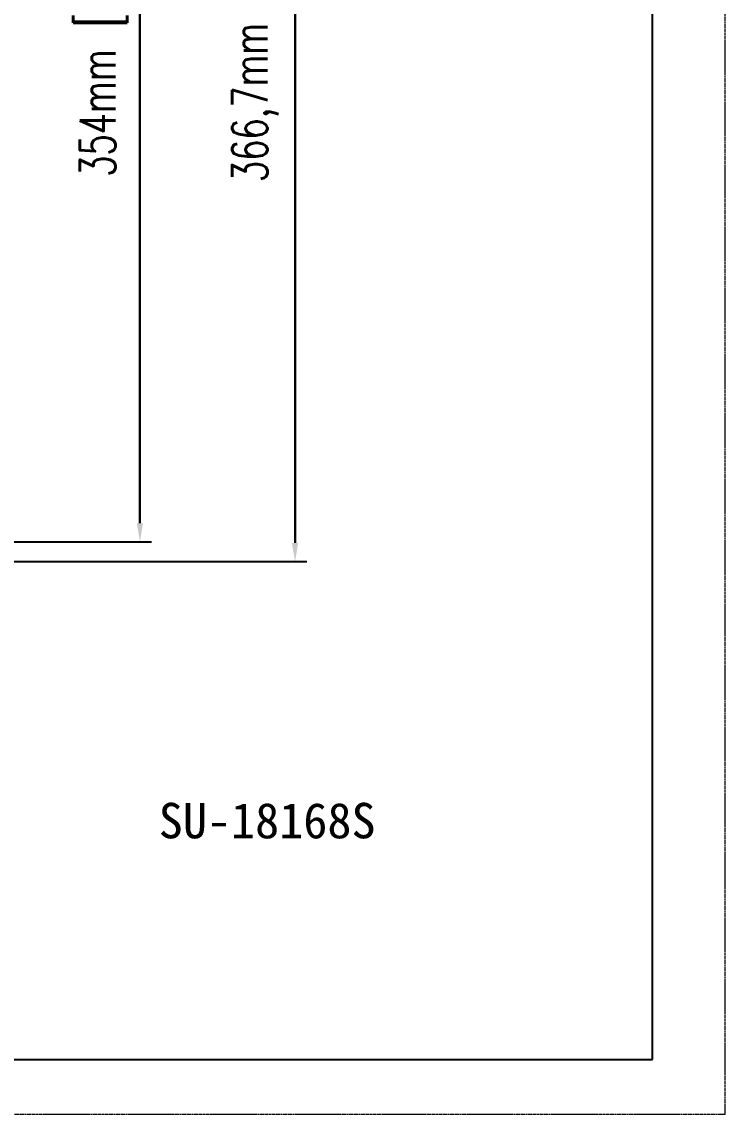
# Model space of a CAD drawing. Header units: millimetres. Extents: x 203 to 1207, y 243 to 948.
# Drawn here: x 980.5 to 1206.9, y 242.9 to 594.6 of the extents above; entities that cross this region are included whole.
import ezdxf

# ---------------------------------------------------------------- set-up
doc = ezdxf.new("R2010")
doc.units = ezdxf.units.MM
doc.linetypes.add('PHANTOM2', pattern=[1.25, 0.625, -0.125, 0.125, -0.125, 0.125, -0.125])
doc.layers.add('尺寸標注', color=1, linetype='Continuous', lineweight=30)
doc.layers.add('文字', color=3, linetype='Continuous', lineweight=30)
doc.layers.add('裝訂區域', color=6, linetype='PHANTOM2', lineweight=13, plot=False)
doc.styles.add('DIM', font='txt.shx', dxfattribs={"width": 0.7, "bigfont": 'chineset.shx'})
doc.styles.get("Standard").update_dxf_attribs({"font": 'arial.ttf'})
doc.dimstyles.new('mm+in(开孔纸尺寸)', dxfattribs={"dimscale": 3, "dimtxt": 3.8, "dimasz": 2, "dimexe": 1.25, "dimexo": 0.625, "dimgap": 2, "dimtad": 1, "dimtxsty": 'DIM', "dimcen": 0, "dimclrd": 256, "dimclre": 256, "dimclrt": 3, "dimadec": 0, "dimazin": 0, "dimtfac": 1, "dimtmove": 0, "dimatfit": 1, "dimfxl": 1, "dimlwd": -1, "dimarcsym": 0})

# ---------------------------------------------------------------- blocks, each defined once
blk = doc.blocks.new('*D25')
at = {"layer": 'Defpoints', "color": 0}
for p in [(680.2, 787.5), (680.12, 420.8), (1068.46, 420.8)]:
    blk.add_point(p, dxfattribs=at)
at = {"layer": '尺寸標注', "lineweight": -2}
for p, q in [((682.07, 787.5), (1072.21, 787.5)), ((681.99, 420.8), (1072.21, 420.8))]:
    blk.add_line(p, q, dxfattribs=at)
at = {"layer": '尺寸標注'}
blk.add_line((1068.46, 781.5), (1068.46, 426.8), dxfattribs=at)
for points in [[(1069.46, 781.5), (1067.46, 781.5), (1068.46, 787.5)], [(1067.46, 426.8), (1069.46, 426.8), (1068.46, 420.8)]]:
    blk.add_solid(points, dxfattribs=at)
at = {"layer": '尺寸標注', "color": 3, "insert": (1055.81, 604.15), "char_height": 11.4, "attachment_point": 5, "rotation": 90, "style": 'DIM'}
blk.add_mtext('366,7mm [14 7/16"]', dxfattribs=at)
blk = doc.blocks.new('*D26')
at = {"layer": 'Defpoints', "color": 0}
for p in [(680.2, 781.15), (1018.53, 781.15), (680.2, 427.15)]:
    blk.add_point(p, dxfattribs=at)
at = {"layer": '尺寸標注', "lineweight": -2}
for p, q in [((682.07, 781.15), (1022.28, 781.15)), ((682.07, 427.15), (1022.28, 427.15))]:
    blk.add_line(p, q, dxfattribs=at)
at = {"layer": '尺寸標注'}
blk.add_line((1018.53, 433.15), (1018.53, 775.15), dxfattribs=at)
for points in [[(1019.53, 775.15), (1017.53, 775.15), (1018.53, 781.15)], [(1017.53, 433.15), (1019.53, 433.15), (1018.53, 427.15)]]:
    blk.add_solid(points, dxfattribs=at)
at = {"layer": '尺寸標注', "color": 3, "insert": (1006.83, 604.15), "char_height": 11.4, "attachment_point": 5, "rotation": 90, "style": 'DIM'}
blk.add_mtext('354mm [13 15/16"]', dxfattribs=at)

msp = doc.modelspace()

# ---------------------------------------------------------------- linework, layer by layer
for p, q in [((1183.505, 260.496), (1183.505, 930.079)), ((225.969, 260.496), (1183.505, 260.496))]:
    msp.add_line(p, q)
at = {"layer": '裝訂區域'}
msp.add_lwpolyline([(202.588, 242.877), (1206.886, 242.877), (1206.886, 947.647), (202.588, 947.647)], close=True, dxfattribs=at)

# ---------------------------------------------------------------- texts
at = {"layer": '文字', "insert": (1059.486, 343.102), "char_height": 11.40037, "width": 227.93134, "attachment_point": 2}
msp.add_mtext('{\\fNSimSun|b0|i0|c134|p49;SU-18168S}', dxfattribs=at)

# ---------------------------------------------------------------- dimensions: what is measured, and where the dimension line sits
at = {"layer": '尺寸標注'}
for base, p1, p2, picture, middle in [((1068.456, 420.795), (680.197, 787.495), (680.119, 420.795), '*D25', (1055.806, 604.145)), ((1018.529, 781.145), (680.197, 427.145), (680.197, 781.145), '*D26', (1006.829, 604.145))]:
    dim = msp.add_linear_dim(base=base, p1=p1, p2=p2, angle=90, dimstyle='mm+in(开孔纸尺寸)', override={"dimpost": 'mm', "dimtofl": 0}, dxfattribs=at)
    dim.commit()
    dim.dimension.update_dxf_attribs({"geometry": picture, "text_midpoint": middle})

doc.saveas('drawing.dxf')
